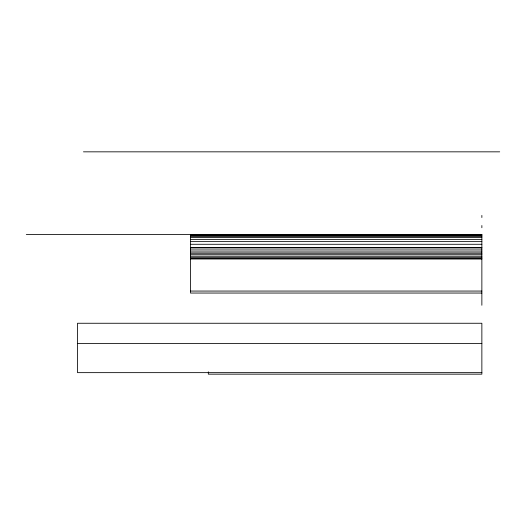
<?xml version="1.0" encoding="UTF-8"?>
<svg xmlns="http://www.w3.org/2000/svg" width="526" height="526" viewBox="0 0 526 526"><rect width="100%" height="100%" fill="white"/><g stroke="black" fill="none" stroke-linecap="round" stroke-linejoin="round"><path stroke-width="0.79" d="M83.456 151.836L499.7 151.836M26.3 234.589L481.862 234.589L481.862 305.258M190.491 234.662L481.862 234.662M190.491 234.839L481.862 234.839M190.491 235.457L481.862 235.457M190.491 236.417L481.862 236.417M190.491 237.489L481.862 237.489M190.491 239.376L481.862 239.376M190.491 241.618L481.862 241.618M190.491 244.281L481.862 244.281M190.491 247.601L481.862 247.601M190.491 247.976L481.862 247.976M190.491 249.968L481.862 249.968M190.491 251.947L481.862 251.947M190.491 253.249L481.862 253.249M190.491 254.735L481.862 254.735M190.491 256.247L481.862 256.247M190.491 257.674L481.862 257.674M190.491 258.463L481.862 258.463M190.491 258.989L481.862 259.035M190.491 291.062L481.862 291.062M481.862 293.048L190.491 293.048L190.491 234.589M77.513 343.465L481.862 343.465M481.862 372.645L77.513 372.645L77.513 323.26L481.862 323.26L481.862 374.164L208.329 374.164L208.329 371.843M481.862 215.423L481.862 217.534M481.862 225.522L481.862 227.732"/></g></svg>
